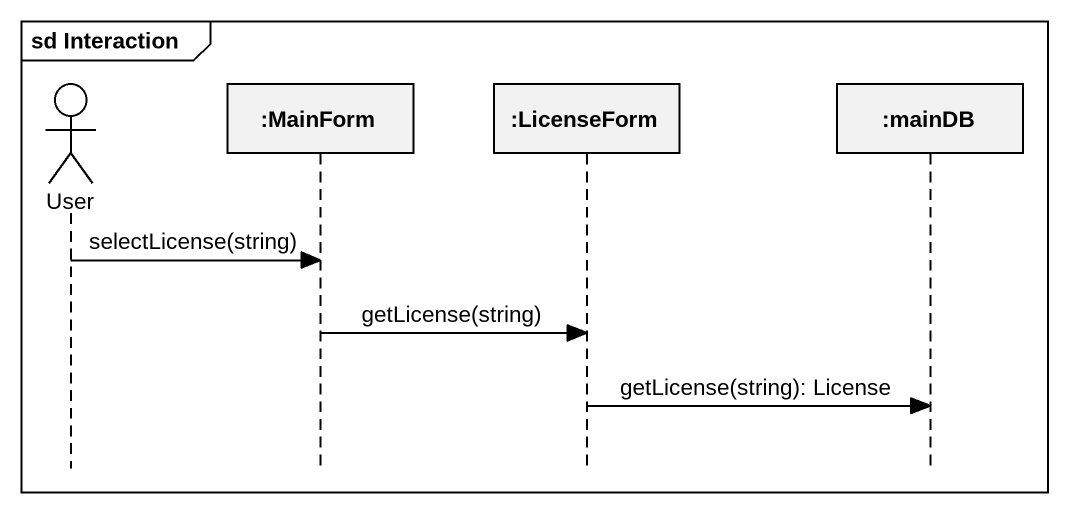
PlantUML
@startuml
mainframe sd Interaction
hide footbox
actor User
participant ":MainForm" as MainForm
participant ":LicenseForm" as LicenseForm
participant ":mainDB" as mainDB

User -> MainForm : selectLicense(string)
MainForm -> LicenseForm : getLicense(string)
LicenseForm -> mainDB : getLicense(string): License
@enduml
